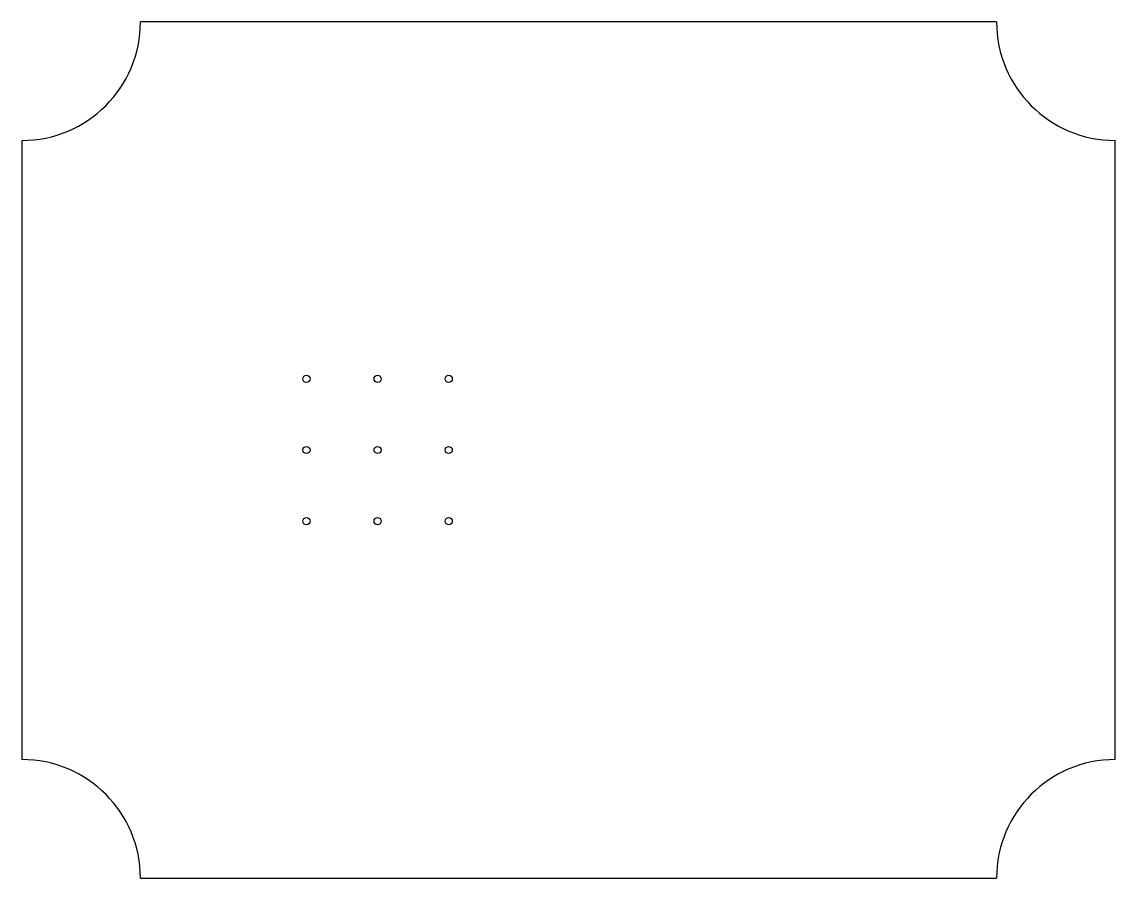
# Model space of a CAD drawing. Header units: millimetres. Extents: x -150 to 311, y -180 to 180.
import ezdxf

# ---------------------------------------------------------------- set-up
doc = ezdxf.new("R2010")
doc.units = ezdxf.units.MM

msp = doc.modelspace()

# ---------------------------------------------------------------- linework, layer by layer
at = {"color": 7, "linetype": 'Continuous', "lineweight": 25}
for p, q in [((261, 180.5), (-100, 180.5)), ((-150, 130.5), (-150, -130.5)), ((311, -130.5), (311, 130.5)), ((-100, -180.5), (261, -180.5))]:
    msp.add_line(p, q, dxfattribs=at)
for centre in [(-30, 30), (0, 30), (30, 30), (-30, 0), (0, 0), (30, 0), (-30, -30), (0, -30), (30, -30)]:
    msp.add_circle(centre, 1.5, dxfattribs=at)
for centre, start, end in [((-150, 180.5), 270, 0), ((311, 180.5), 180, 270), ((-150, -180.5), 0, 90), ((311, -180.5), 90, 180)]:
    msp.add_arc(centre, 50, start, end, dxfattribs=at)

doc.saveas('drawing.dxf')
